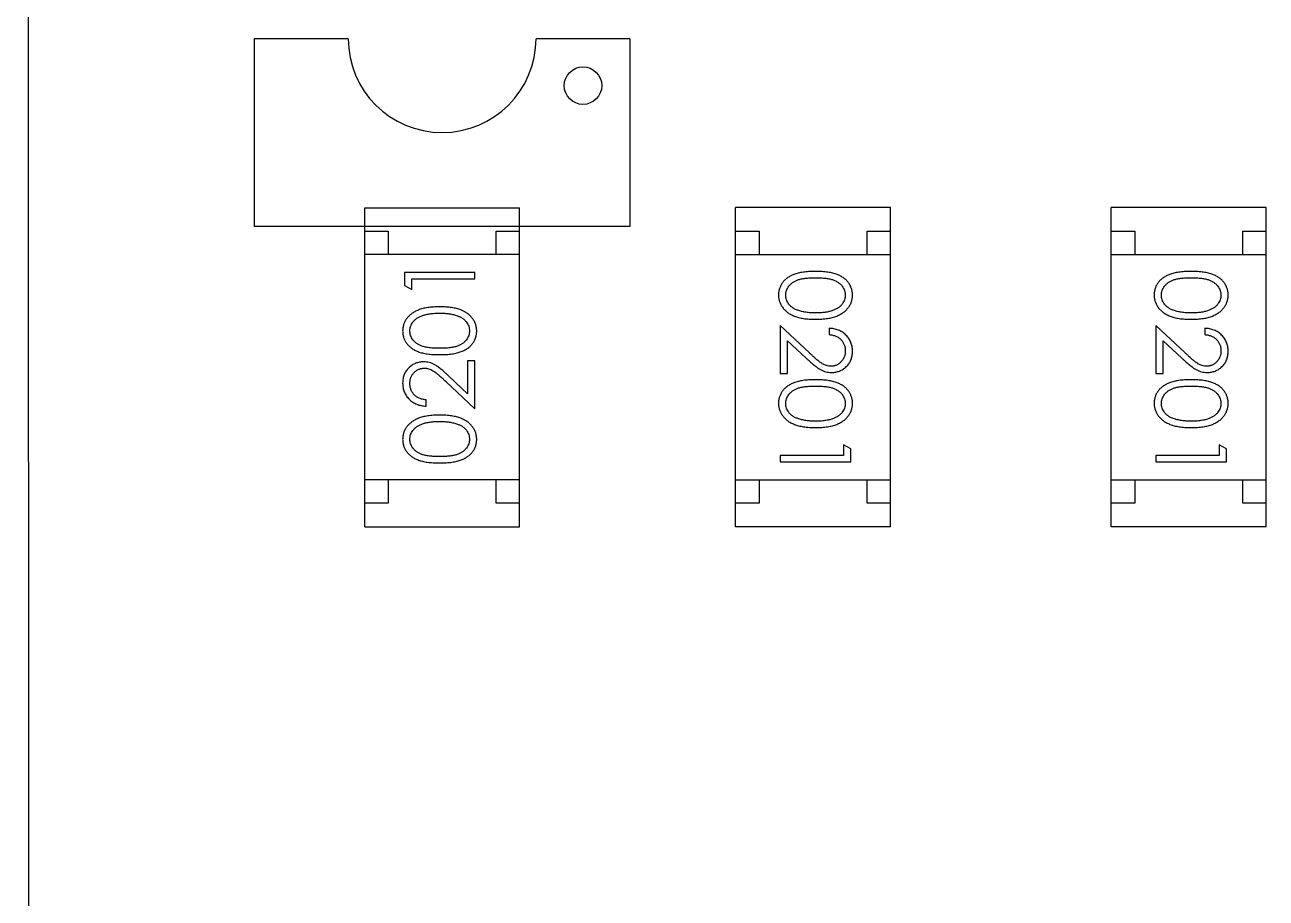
# Model space of a CAD drawing. Header units: millimetres. Extents: x 563 to 681, y 173 to 284.
# Drawn here: x 610.397 to 613.04, y 176.349 to 178.21 of the extents above; entities that cross this region are included whole.
import ezdxf

# ---------------------------------------------------------------- set-up
doc = ezdxf.new("R2010")
doc.units = ezdxf.units.MM
doc.header["$LTSCALE"] = 30.734
doc.layers.get('0').update_dxf_attribs({"linetype": 'CONTINUOUS'})

msp = doc.modelspace()

# ---------------------------------------------------------------- linework, layer by layer
at = {"linetype": 'Continuous'}
for p, q in [((610.3968, 193.4054), (610.4055, 174.4054)), ((610.8855, 178.1804), (610.8855, 177.7804)), ((611.0855, 178.1804), (610.8855, 178.1804)), ((611.6855, 178.1804), (611.4855, 178.1804)), ((611.6855, 178.1804), (611.6855, 177.7804)), ((611.1206, 177.1403), (611.1206, 177.8203)), ((611.1206, 177.8203), (611.4506, 177.8203)), ((611.4506, 177.1403), (611.4506, 177.8203)), ((611.9104, 177.1405), (611.9104, 177.8205)), ((612.2404, 177.8205), (611.9104, 177.8205)), ((612.2404, 177.1405), (612.2404, 177.8205)), ((612.7104, 177.1405), (612.7104, 177.8205)), ((613.0404, 177.8205), (612.7104, 177.8205)), ((613.0404, 177.1405), (613.0404, 177.8205)), ((611.6855, 177.7804), (610.8855, 177.7804)), ((611.1206, 177.7703), (611.1706, 177.7703)), ((611.1706, 177.7703), (611.1706, 177.7203)), ((611.4006, 177.7203), (611.4006, 177.7703)), ((611.4006, 177.7703), (611.4506, 177.7703)), ((611.9104, 177.7705), (611.9604, 177.7705)), ((611.9604, 177.7705), (611.9604, 177.7205)), ((612.1904, 177.7205), (612.1904, 177.7705)), ((612.1904, 177.7705), (612.2404, 177.7705)), ((612.7104, 177.7705), (612.7604, 177.7705)), ((612.7604, 177.7705), (612.7604, 177.7205)), ((612.9904, 177.7205), (612.9904, 177.7705)), ((612.9904, 177.7705), (613.0404, 177.7705)), ((611.4506, 177.7203), (611.1206, 177.7203)), ((611.9104, 177.7205), (612.2404, 177.7205)), ((612.7104, 177.7205), (613.0404, 177.7205)), ((611.2053, 177.6821), (611.2053, 177.6544)), ((611.3553, 177.6821), (611.2053, 177.6821)), ((611.3553, 177.6687), (611.3553, 177.6821)), ((611.2053, 177.6544), (611.2207, 177.6456)), ((611.2207, 177.6456), (611.2207, 177.6687)), ((611.2207, 177.6687), (611.3553, 177.6687)), ((612.0057, 177.569), (612.0057, 177.4671)), ((612.0678, 177.5109), (612.0057, 177.569)), ((612.8057, 177.569), (612.8057, 177.4671)), ((612.8677, 177.5109), (612.8057, 177.569)), ((612.1095, 177.5633), (612.1095, 177.5498)), ((612.9095, 177.5633), (612.9095, 177.5498)), ((612.0211, 177.4671), (612.0211, 177.5369)), ((612.0211, 177.5369), (612.0611, 177.4994)), ((612.821, 177.4671), (612.821, 177.5369)), ((612.821, 177.5369), (612.8611, 177.4994)), ((611.3399, 177.4937), (611.3399, 177.4239)), ((611.3553, 177.4937), (611.3399, 177.4937)), ((611.3553, 177.3917), (611.3553, 177.4937)), ((611.3399, 177.4239), (611.2998, 177.4614)), ((612.0057, 177.4671), (612.0211, 177.4671)), ((612.8057, 177.4671), (612.821, 177.4671)), ((611.2932, 177.4499), (611.3553, 177.3917)), ((611.2514, 177.3975), (611.2514, 177.411)), ((612.1403, 177.3152), (612.1403, 177.2921)), ((612.1557, 177.3064), (612.1403, 177.3152)), ((612.1557, 177.2787), (612.1557, 177.3064)), ((612.9403, 177.3152), (612.9403, 177.2921)), ((612.9557, 177.3064), (612.9403, 177.3152)), ((612.9557, 177.2787), (612.9557, 177.3064)), ((612.0057, 177.2921), (612.0057, 177.2787)), ((612.1403, 177.2921), (612.0057, 177.2921)), ((612.0057, 177.2787), (612.1557, 177.2787)), ((612.8057, 177.2921), (612.8057, 177.2787)), ((612.9403, 177.2921), (612.8057, 177.2921)), ((612.8057, 177.2787), (612.9557, 177.2787)), ((611.4506, 177.2403), (611.1206, 177.2403)), ((611.1706, 177.2403), (611.1706, 177.1903)), ((611.4006, 177.1903), (611.4006, 177.2403)), ((611.9104, 177.2405), (612.2404, 177.2405)), ((611.9604, 177.2405), (611.9604, 177.1905)), ((612.1904, 177.1905), (612.1904, 177.2405)), ((612.7104, 177.2405), (613.0404, 177.2405)), ((612.7604, 177.2405), (612.7604, 177.1905)), ((612.9904, 177.1905), (612.9904, 177.2405)), ((611.1706, 177.1903), (611.1206, 177.1903)), ((611.4506, 177.1903), (611.4006, 177.1903)), ((611.9604, 177.1905), (611.9104, 177.1905)), ((612.2404, 177.1905), (612.1904, 177.1905)), ((612.7604, 177.1905), (612.7104, 177.1905)), ((613.0404, 177.1905), (612.9904, 177.1905)), ((611.1206, 177.1403), (611.4506, 177.1403)), ((612.2404, 177.1405), (611.9104, 177.1405)), ((613.0404, 177.1405), (612.7104, 177.1405))]:
    msp.add_line(p, q, dxfattribs=at)
msp.add_circle((611.5855, 178.0804), 0.04, dxfattribs=at)
msp.add_arc((611.2855, 178.1804), 0.2, 180, 360, dxfattribs=at)
for points, knots in [([(612.0806, 177.6844), (612.0782, 177.6844), (612.0736, 177.6844), (612.0668, 177.6841), (612.0605, 177.6836), (612.0545, 177.6829), (612.049, 177.682), (612.0438, 177.6809), (612.0391, 177.6796), (612.0348, 177.6781), (612.0308, 177.6764), (612.0271, 177.6745), (612.0236, 177.6725), (612.0204, 177.6703), (612.0174, 177.668), (612.0147, 177.6656), (612.0123, 177.6629), (612.0101, 177.6601), (612.0081, 177.6572), (612.0065, 177.6542), (612.005, 177.6511), (612.0039, 177.6479), (612.0029, 177.6446), (612.0023, 177.6413), (612.0019, 177.6378), (612.0018, 177.6355), (612.0018, 177.6343)], [0, 0, 0, 0, 0.068113, 0.132564, 0.193427, 0.250218, 0.303569, 0.353576, 0.400235, 0.443586, 0.484619, 0.524292, 0.56238, 0.599049, 0.63494, 0.669782, 0.704009, 0.737842, 0.771098, 0.803896, 0.836415, 0.868639, 0.900715, 0.933378, 0.966213, 1, 1, 1, 1]), ([(612.1595, 177.6343), (612.1595, 177.6355), (612.1595, 177.6378), (612.1591, 177.6413), (612.1584, 177.6446), (612.1574, 177.6479), (612.1563, 177.6511), (612.1548, 177.6542), (612.1531, 177.6573), (612.1512, 177.6602), (612.1489, 177.663), (612.1465, 177.6657), (612.1438, 177.6682), (612.1408, 177.6705), (612.1376, 177.6726), (612.1342, 177.6747), (612.1305, 177.6765), (612.1265, 177.6782), (612.1222, 177.6796), (612.1175, 177.6809), (612.1124, 177.682), (612.1068, 177.6829), (612.1009, 177.6836), (612.0945, 177.6841), (612.0877, 177.6844), (612.083, 177.6844), (612.0806, 177.6844)], [0, 0, 0, 0, 0.033742, 0.066533, 0.099153, 0.13154, 0.164087, 0.196563, 0.229707, 0.263315, 0.297504, 0.331686, 0.366482, 0.4021, 0.438958, 0.476748, 0.515985, 0.556589, 0.599519, 0.645765, 0.695487, 0.748721, 0.805687, 0.866754, 0.931405, 1, 1, 1, 1]), ([(612.8806, 177.6844), (612.8782, 177.6844), (612.8736, 177.6844), (612.8668, 177.6841), (612.8605, 177.6836), (612.8545, 177.6829), (612.849, 177.682), (612.8438, 177.6809), (612.8391, 177.6796), (612.8348, 177.6781), (612.8308, 177.6764), (612.8271, 177.6745), (612.8236, 177.6725), (612.8204, 177.6703), (612.8174, 177.668), (612.8147, 177.6656), (612.8122, 177.6629), (612.81, 177.6601), (612.8081, 177.6572), (612.8064, 177.6542), (612.805, 177.6511), (612.8039, 177.6479), (612.8029, 177.6446), (612.8023, 177.6413), (612.8019, 177.6378), (612.8018, 177.6355), (612.8018, 177.6343)], [0, 0, 0, 0, 0.068113, 0.132564, 0.193427, 0.250218, 0.303569, 0.353576, 0.400235, 0.443586, 0.484619, 0.524292, 0.56238, 0.599049, 0.63494, 0.669782, 0.704009, 0.737842, 0.771098, 0.803896, 0.836415, 0.868639, 0.900715, 0.933378, 0.966213, 1, 1, 1, 1]), ([(612.9595, 177.6343), (612.9595, 177.6355), (612.9594, 177.6378), (612.959, 177.6413), (612.9584, 177.6446), (612.9574, 177.6479), (612.9563, 177.6511), (612.9548, 177.6542), (612.9531, 177.6573), (612.9512, 177.6602), (612.9489, 177.663), (612.9465, 177.6657), (612.9438, 177.6682), (612.9408, 177.6705), (612.9376, 177.6726), (612.9342, 177.6747), (612.9305, 177.6765), (612.9265, 177.6782), (612.9222, 177.6796), (612.9175, 177.6809), (612.9124, 177.682), (612.9068, 177.6829), (612.9009, 177.6836), (612.8945, 177.6841), (612.8877, 177.6844), (612.883, 177.6844), (612.8806, 177.6844)], [0, 0, 0, 0, 0.033742, 0.066533, 0.099153, 0.13154, 0.164087, 0.196563, 0.229707, 0.263315, 0.297504, 0.331686, 0.366482, 0.4021, 0.438958, 0.476748, 0.515985, 0.556589, 0.599519, 0.645765, 0.695487, 0.748721, 0.805687, 0.866754, 0.931405, 1, 1, 1, 1]), ([(612.0172, 177.6338), (612.0173, 177.6355), (612.0175, 177.6388), (612.0188, 177.6437), (612.0208, 177.6484), (612.0232, 177.6522), (612.0255, 177.655), (612.0274, 177.6571), (612.0296, 177.659), (612.0319, 177.6607), (612.0344, 177.6624), (612.0371, 177.6638), (612.04, 177.6652), (612.0431, 177.6664), (612.0465, 177.6675), (612.0503, 177.6684), (612.0545, 177.6692), (612.059, 177.6699), (612.0639, 177.6703), (612.0691, 177.6707), (612.0748, 177.671), (612.0787, 177.671), (612.0807, 177.671)], [0, 0, 0, 0, 0.060034, 0.120278, 0.182348, 0.247919, 0.281641, 0.315701, 0.350322, 0.385703, 0.421819, 0.459196, 0.497866, 0.538301, 0.58121, 0.628183, 0.679403, 0.734699, 0.794074, 0.858416, 0.927049, 1, 1, 1, 1]), ([(612.0807, 177.671), (612.0827, 177.671), (612.0866, 177.671), (612.0923, 177.6707), (612.0975, 177.6704), (612.1024, 177.6698), (612.107, 177.6692), (612.1111, 177.6684), (612.1149, 177.6675), (612.1183, 177.6664), (612.1214, 177.6652), (612.1243, 177.6638), (612.127, 177.6623), (612.1295, 177.6607), (612.1318, 177.6589), (612.134, 177.657), (612.1359, 177.655), (612.1381, 177.6522), (612.1405, 177.6484), (612.1426, 177.6437), (612.1439, 177.6388), (612.144, 177.6355), (612.1441, 177.6338)], [0, 0, 0, 0, 0.073302, 0.142286, 0.206253, 0.266017, 0.321612, 0.372532, 0.419497, 0.462398, 0.502825, 0.541489, 0.579034, 0.615143, 0.650298, 0.684912, 0.718701, 0.752189, 0.817245, 0.879117, 0.939613, 1, 1, 1, 1]), ([(612.8172, 177.6338), (612.8173, 177.6355), (612.8174, 177.6388), (612.8187, 177.6437), (612.8208, 177.6484), (612.8232, 177.6522), (612.8255, 177.655), (612.8274, 177.6571), (612.8296, 177.659), (612.8319, 177.6607), (612.8344, 177.6624), (612.8371, 177.6638), (612.84, 177.6652), (612.8431, 177.6664), (612.8465, 177.6675), (612.8503, 177.6684), (612.8544, 177.6692), (612.859, 177.6699), (612.8638, 177.6703), (612.8691, 177.6707), (612.8748, 177.671), (612.8787, 177.671), (612.8807, 177.671)], [0, 0, 0, 0, 0.060034, 0.120278, 0.182348, 0.247919, 0.281641, 0.315701, 0.350322, 0.385703, 0.421819, 0.459196, 0.497866, 0.538301, 0.58121, 0.628183, 0.679403, 0.734699, 0.794074, 0.858416, 0.927049, 1, 1, 1, 1]), ([(612.8807, 177.671), (612.8827, 177.671), (612.8866, 177.671), (612.8922, 177.6707), (612.8975, 177.6704), (612.9024, 177.6698), (612.907, 177.6692), (612.9111, 177.6684), (612.9148, 177.6675), (612.9183, 177.6664), (612.9214, 177.6652), (612.9243, 177.6638), (612.927, 177.6623), (612.9295, 177.6607), (612.9318, 177.6589), (612.9339, 177.657), (612.9359, 177.655), (612.9381, 177.6522), (612.9405, 177.6484), (612.9426, 177.6437), (612.9439, 177.6388), (612.944, 177.6355), (612.9441, 177.6338)], [0, 0, 0, 0, 0.073302, 0.142286, 0.206253, 0.266017, 0.321612, 0.372532, 0.419497, 0.462398, 0.502825, 0.541489, 0.579034, 0.615143, 0.650298, 0.684912, 0.718701, 0.752189, 0.817245, 0.879117, 0.939613, 1, 1, 1, 1]), ([(612.0018, 177.6343), (612.0018, 177.6331), (612.0019, 177.6307), (612.0023, 177.6272), (612.003, 177.6238), (612.0039, 177.6204), (612.0051, 177.6172), (612.0066, 177.614), (612.0083, 177.6109), (612.0103, 177.6079), (612.0126, 177.605), (612.0151, 177.6022), (612.0179, 177.5996), (612.0209, 177.5972), (612.0242, 177.595), (612.0278, 177.5929), (612.0316, 177.591), (612.0356, 177.5892), (612.04, 177.5876), (612.0448, 177.5863), (612.0499, 177.5851), (612.0553, 177.5841), (612.0611, 177.5834), (612.0673, 177.5829), (612.0738, 177.5826), (612.0783, 177.5825), (612.0806, 177.5825)], [0, 0, 0, 0, 0.033824, 0.067298, 0.10028, 0.133019, 0.165736, 0.198792, 0.232372, 0.266409, 0.301016, 0.336196, 0.371972, 0.408574, 0.446394, 0.485225, 0.525372, 0.567224, 0.611081, 0.65775, 0.70702, 0.759235, 0.814484, 0.873227, 0.934937, 1, 1, 1, 1]), ([(612.043, 177.6016), (612.0419, 177.602), (612.0399, 177.6028), (612.0369, 177.6041), (612.0342, 177.6056), (612.0317, 177.6072), (612.0294, 177.6089), (612.0272, 177.6108), (612.0253, 177.6128), (612.0231, 177.6156), (612.0207, 177.6193), (612.0187, 177.624), (612.0174, 177.6289), (612.0173, 177.6322), (612.0172, 177.6338)], [0, 0, 0, 0, 0.075949, 0.148549, 0.218996, 0.286119, 0.351826, 0.416074, 0.478265, 0.540325, 0.660405, 0.774606, 0.887187, 1, 1, 1, 1]), ([(612.0806, 177.5825), (612.0829, 177.5825), (612.0874, 177.5826), (612.094, 177.5829), (612.1002, 177.5834), (612.106, 177.5842), (612.1115, 177.5851), (612.1166, 177.5863), (612.1214, 177.5877), (612.1258, 177.5893), (612.1299, 177.5911), (612.1337, 177.593), (612.1373, 177.5951), (612.1406, 177.5974), (612.1436, 177.5998), (612.1464, 177.6024), (612.1489, 177.6051), (612.1511, 177.608), (612.1531, 177.6109), (612.1548, 177.614), (612.1563, 177.6172), (612.1575, 177.6205), (612.1584, 177.6238), (612.1591, 177.6272), (612.1595, 177.6307), (612.1595, 177.6331), (612.1595, 177.6343)], [0, 0, 0, 0, 0.065278, 0.127205, 0.186168, 0.241675, 0.294115, 0.343609, 0.390387, 0.434463, 0.476646, 0.517002, 0.555936, 0.593716, 0.630057, 0.665601, 0.700745, 0.734917, 0.768681, 0.802087, 0.834849, 0.867433, 0.900138, 0.932806, 0.966212, 1, 1, 1, 1]), ([(612.1441, 177.6338), (612.144, 177.6322), (612.1439, 177.6289), (612.1426, 177.6241), (612.1405, 177.6194), (612.1382, 177.6156), (612.1359, 177.6128), (612.1339, 177.6107), (612.1316, 177.6088), (612.1292, 177.607), (612.1264, 177.6053), (612.1235, 177.6037), (612.1203, 177.6023), (612.1169, 177.601), (612.1132, 177.5998), (612.1093, 177.5987), (612.1051, 177.5979), (612.1007, 177.5972), (612.0961, 177.5967), (612.0912, 177.5962), (612.086, 177.596), (612.0825, 177.596), (612.0807, 177.596)], [0, 0, 0, 0, 0.059689, 0.119507, 0.181075, 0.246162, 0.279894, 0.314468, 0.350403, 0.387474, 0.426147, 0.466624, 0.508745, 0.553328, 0.600058, 0.649177, 0.700552, 0.754894, 0.811825, 0.871514, 0.934319, 1, 1, 1, 1]), ([(612.8018, 177.6343), (612.8018, 177.6331), (612.8019, 177.6307), (612.8023, 177.6272), (612.803, 177.6238), (612.8039, 177.6204), (612.8051, 177.6172), (612.8065, 177.614), (612.8083, 177.6109), (612.8103, 177.6079), (612.8125, 177.605), (612.8151, 177.6022), (612.8178, 177.5996), (612.8209, 177.5972), (612.8242, 177.595), (612.8278, 177.5929), (612.8316, 177.591), (612.8356, 177.5892), (612.84, 177.5876), (612.8448, 177.5863), (612.8499, 177.5851), (612.8553, 177.5841), (612.8611, 177.5834), (612.8673, 177.5829), (612.8738, 177.5826), (612.8783, 177.5825), (612.8806, 177.5825)], [0, 0, 0, 0, 0.033824, 0.067298, 0.10028, 0.133019, 0.165736, 0.198792, 0.232372, 0.266409, 0.301016, 0.336196, 0.371972, 0.408574, 0.446394, 0.485225, 0.525372, 0.567224, 0.611081, 0.65775, 0.70702, 0.759235, 0.814484, 0.873227, 0.934937, 1, 1, 1, 1]), ([(612.843, 177.6016), (612.8419, 177.602), (612.8399, 177.6028), (612.8369, 177.6041), (612.8342, 177.6056), (612.8317, 177.6072), (612.8294, 177.6089), (612.8272, 177.6108), (612.8253, 177.6128), (612.8231, 177.6156), (612.8207, 177.6193), (612.8187, 177.624), (612.8174, 177.6289), (612.8173, 177.6322), (612.8172, 177.6338)], [0, 0, 0, 0, 0.075949, 0.148549, 0.218996, 0.286119, 0.351826, 0.416074, 0.478265, 0.540325, 0.660405, 0.774606, 0.887187, 1, 1, 1, 1]), ([(612.8806, 177.5825), (612.8829, 177.5825), (612.8874, 177.5826), (612.894, 177.5829), (612.9002, 177.5834), (612.906, 177.5842), (612.9115, 177.5851), (612.9166, 177.5863), (612.9214, 177.5877), (612.9258, 177.5893), (612.9299, 177.5911), (612.9337, 177.593), (612.9373, 177.5951), (612.9406, 177.5974), (612.9436, 177.5998), (612.9464, 177.6024), (612.9489, 177.6051), (612.9511, 177.608), (612.9531, 177.6109), (612.9548, 177.614), (612.9563, 177.6172), (612.9574, 177.6205), (612.9584, 177.6238), (612.959, 177.6272), (612.9594, 177.6307), (612.9595, 177.6331), (612.9595, 177.6343)], [0, 0, 0, 0, 0.065278, 0.127205, 0.186168, 0.241675, 0.294115, 0.343609, 0.390387, 0.434463, 0.476646, 0.517002, 0.555936, 0.593716, 0.630057, 0.665601, 0.700745, 0.734917, 0.768681, 0.802087, 0.834849, 0.867433, 0.900138, 0.932806, 0.966212, 1, 1, 1, 1]), ([(612.9441, 177.6338), (612.944, 177.6322), (612.9439, 177.6289), (612.9426, 177.6241), (612.9405, 177.6194), (612.9381, 177.6156), (612.9358, 177.6128), (612.9338, 177.6107), (612.9316, 177.6088), (612.9291, 177.607), (612.9264, 177.6053), (612.9235, 177.6037), (612.9203, 177.6023), (612.9169, 177.601), (612.9132, 177.5998), (612.9093, 177.5987), (612.9051, 177.5979), (612.9007, 177.5972), (612.8961, 177.5967), (612.8912, 177.5962), (612.886, 177.596), (612.8825, 177.596), (612.8807, 177.596)], [0, 0, 0, 0, 0.059689, 0.119507, 0.181075, 0.246162, 0.279894, 0.314468, 0.350403, 0.387474, 0.426147, 0.466624, 0.508745, 0.553328, 0.600058, 0.649177, 0.700552, 0.754894, 0.811825, 0.871514, 0.934319, 1, 1, 1, 1]), ([(611.2803, 177.609), (611.278, 177.609), (611.2735, 177.609), (611.267, 177.6087), (611.2608, 177.6081), (611.2549, 177.6074), (611.2495, 177.6064), (611.2443, 177.6053), (611.2396, 177.6039), (611.2352, 177.6023), (611.2311, 177.6004), (611.2272, 177.5985), (611.2237, 177.5964), (611.2204, 177.5942), (611.2174, 177.5918), (611.2146, 177.5892), (611.2121, 177.5865), (611.2098, 177.5836), (611.2078, 177.5806), (611.2061, 177.5775), (611.2047, 177.5744), (611.2035, 177.5711), (611.2026, 177.5678), (611.2019, 177.5643), (611.2015, 177.5608), (611.2015, 177.5585), (611.2014, 177.5573)], [0, 0, 0, 0, 0.065278, 0.127205, 0.186168, 0.241675, 0.294115, 0.343609, 0.390387, 0.434463, 0.476646, 0.517002, 0.555936, 0.593716, 0.630057, 0.665601, 0.700745, 0.734917, 0.768681, 0.802087, 0.834849, 0.867433, 0.900138, 0.932806, 0.966212, 1, 1, 1, 1]), ([(611.2168, 177.5577), (611.2169, 177.5594), (611.2171, 177.5626), (611.2183, 177.5675), (611.2205, 177.5722), (611.2228, 177.5759), (611.2251, 177.5788), (611.2271, 177.5808), (611.2293, 177.5828), (611.2318, 177.5846), (611.2345, 177.5863), (611.2375, 177.5878), (611.2406, 177.5893), (611.2441, 177.5906), (611.2477, 177.5917), (611.2516, 177.5928), (611.2558, 177.5936), (611.2602, 177.5944), (611.2649, 177.5949), (611.2698, 177.5953), (611.275, 177.5955), (611.2785, 177.5956), (611.2803, 177.5956)], [0, 0, 0, 0, 0.059689, 0.119507, 0.181075, 0.246162, 0.279894, 0.314468, 0.350403, 0.387474, 0.426147, 0.466624, 0.508745, 0.553328, 0.600058, 0.649177, 0.700552, 0.754894, 0.811825, 0.871514, 0.934319, 1, 1, 1, 1]), ([(611.3591, 177.5573), (611.3591, 177.5585), (611.3591, 177.5608), (611.3586, 177.5644), (611.358, 177.5678), (611.357, 177.5711), (611.3558, 177.5744), (611.3544, 177.5776), (611.3526, 177.5807), (611.3507, 177.5837), (611.3484, 177.5866), (611.3459, 177.5893), (611.3431, 177.5919), (611.34, 177.5943), (611.3367, 177.5966), (611.3332, 177.5986), (611.3294, 177.6006), (611.3253, 177.6024), (611.3209, 177.604), (611.3162, 177.6053), (611.3111, 177.6065), (611.3056, 177.6074), (611.2998, 177.6081), (611.2936, 177.6087), (611.2871, 177.609), (611.2826, 177.609), (611.2803, 177.609)], [0, 0, 0, 0, 0.033824, 0.067298, 0.10028, 0.133019, 0.165736, 0.198792, 0.232372, 0.266409, 0.301016, 0.336196, 0.371972, 0.408574, 0.446394, 0.485225, 0.525372, 0.567224, 0.611081, 0.65775, 0.70702, 0.759235, 0.814484, 0.873227, 0.934937, 1, 1, 1, 1]), ([(611.2803, 177.5956), (611.2821, 177.5956), (611.2856, 177.5955), (611.2909, 177.5953), (611.2959, 177.5948), (611.3007, 177.5942), (611.3053, 177.5934), (611.3097, 177.5925), (611.3139, 177.5913), (611.3167, 177.5904), (611.318, 177.5899)], [0, 0, 0, 0, 0.141157, 0.277773, 0.409244, 0.535676, 0.657497, 0.775458, 0.889412, 1, 1, 1, 1]), ([(612.0807, 177.596), (612.0789, 177.596), (612.0753, 177.596), (612.0701, 177.5963), (612.0651, 177.5968), (612.0603, 177.5973), (612.0557, 177.5982), (612.0512, 177.5991), (612.047, 177.6003), (612.0443, 177.6012), (612.043, 177.6016)], [0, 0, 0, 0, 0.141157, 0.277773, 0.409244, 0.535676, 0.657497, 0.775458, 0.889412, 1, 1, 1, 1]), ([(612.8807, 177.596), (612.8789, 177.596), (612.8753, 177.596), (612.8701, 177.5963), (612.8651, 177.5968), (612.8602, 177.5973), (612.8556, 177.5982), (612.8512, 177.5991), (612.847, 177.6003), (612.8443, 177.6012), (612.843, 177.6016)], [0, 0, 0, 0, 0.141157, 0.277773, 0.409244, 0.535676, 0.657497, 0.775458, 0.889412, 1, 1, 1, 1]), ([(611.318, 177.5899), (611.319, 177.5895), (611.3211, 177.5888), (611.324, 177.5874), (611.3267, 177.586), (611.3293, 177.5844), (611.3316, 177.5826), (611.3337, 177.5808), (611.3356, 177.5788), (611.3379, 177.5759), (611.3402, 177.5723), (611.3422, 177.5676), (611.3435, 177.5627), (611.3437, 177.5594), (611.3437, 177.5577)], [0, 0, 0, 0, 0.075949, 0.148549, 0.218996, 0.286119, 0.351826, 0.416074, 0.478265, 0.540325, 0.660405, 0.774606, 0.887187, 1, 1, 1, 1]), ([(611.2014, 177.5573), (611.2015, 177.5561), (611.2015, 177.5538), (611.2019, 177.5503), (611.2026, 177.5469), (611.2035, 177.5436), (611.2047, 177.5404), (611.2061, 177.5373), (611.2078, 177.5343), (611.2098, 177.5313), (611.212, 177.5285), (611.2145, 177.5258), (611.2172, 177.5234), (611.2201, 177.5211), (611.2234, 177.5189), (611.2268, 177.5169), (611.2305, 177.5151), (611.2345, 177.5134), (611.2388, 177.5119), (611.2435, 177.5106), (611.2486, 177.5095), (611.2541, 177.5087), (611.2601, 177.508), (611.2665, 177.5075), (611.2733, 177.5072), (611.2779, 177.5071), (611.2803, 177.5071)], [0, 0, 0, 0, 0.033742, 0.066533, 0.099153, 0.13154, 0.164087, 0.196563, 0.229707, 0.263315, 0.297504, 0.331686, 0.366482, 0.4021, 0.438958, 0.476748, 0.515985, 0.556589, 0.599519, 0.645765, 0.695487, 0.748721, 0.805687, 0.866754, 0.931405, 1, 1, 1, 1]), ([(611.2803, 177.5206), (611.2783, 177.5206), (611.2744, 177.5206), (611.2687, 177.5209), (611.2634, 177.5212), (611.2585, 177.5217), (611.254, 177.5223), (611.2499, 177.5232), (611.2461, 177.5241), (611.2427, 177.5252), (611.2396, 177.5264), (611.2367, 177.5277), (611.234, 177.5292), (611.2315, 177.5309), (611.2291, 177.5326), (611.227, 177.5345), (611.2251, 177.5365), (611.2228, 177.5394), (611.2205, 177.5431), (611.2183, 177.5478), (611.2171, 177.5527), (611.2169, 177.5561), (611.2168, 177.5577)], [0, 0, 0, 0, 0.073302, 0.142286, 0.206253, 0.266017, 0.321612, 0.372532, 0.419497, 0.462398, 0.502825, 0.541489, 0.579034, 0.615143, 0.650298, 0.684912, 0.718701, 0.752189, 0.817245, 0.879117, 0.939613, 1, 1, 1, 1]), ([(611.3437, 177.5577), (611.3437, 177.5561), (611.3435, 177.5528), (611.3422, 177.5479), (611.3401, 177.5432), (611.3377, 177.5394), (611.3354, 177.5365), (611.3335, 177.5345), (611.3314, 177.5326), (611.3291, 177.5308), (611.3265, 177.5292), (611.3238, 177.5277), (611.3209, 177.5264), (611.3178, 177.5251), (611.3144, 177.524), (611.3106, 177.5231), (611.3065, 177.5223), (611.302, 177.5217), (611.2971, 177.5212), (611.2918, 177.5209), (611.2862, 177.5206), (611.2823, 177.5206), (611.2803, 177.5206)], [0, 0, 0, 0, 0.060034, 0.120278, 0.182348, 0.247919, 0.281641, 0.315701, 0.350322, 0.385703, 0.421819, 0.459196, 0.497866, 0.538301, 0.58121, 0.628183, 0.679403, 0.734699, 0.794074, 0.858416, 0.927049, 1, 1, 1, 1]), ([(611.2803, 177.5071), (611.2827, 177.5071), (611.2874, 177.5072), (611.2941, 177.5075), (611.3005, 177.508), (611.3064, 177.5087), (611.312, 177.5096), (611.3171, 177.5106), (611.3218, 177.512), (611.3262, 177.5135), (611.3302, 177.5152), (611.3339, 177.517), (611.3374, 177.519), (611.3406, 177.5212), (611.3435, 177.5235), (611.3463, 177.526), (611.3487, 177.5287), (611.3509, 177.5314), (611.3528, 177.5344), (611.3545, 177.5374), (611.356, 177.5405), (611.3571, 177.5437), (611.358, 177.5469), (611.3587, 177.5503), (611.3591, 177.5538), (611.3591, 177.5561), (611.3591, 177.5573)], [0, 0, 0, 0, 0.068113, 0.132564, 0.193427, 0.250218, 0.303569, 0.353576, 0.400235, 0.443586, 0.484619, 0.524292, 0.56238, 0.599049, 0.63494, 0.669782, 0.704009, 0.737842, 0.771098, 0.803896, 0.836415, 0.868639, 0.900715, 0.933378, 0.966213, 1, 1, 1, 1]), ([(612.1595, 177.5144), (612.1595, 177.516), (612.1594, 177.5193), (612.1587, 177.5242), (612.1576, 177.5288), (612.1561, 177.5332), (612.1541, 177.5374), (612.1517, 177.5414), (612.1488, 177.5453), (612.1455, 177.5488), (612.1419, 177.5521), (612.138, 177.555), (612.1338, 177.5574), (612.1294, 177.5594), (612.1248, 177.5611), (612.1199, 177.5622), (612.1148, 177.563), (612.1113, 177.5632), (612.1095, 177.5633)], [0, 0, 0, 0, 0.06445, 0.126725, 0.187421, 0.247417, 0.306749, 0.366595, 0.427749, 0.490235, 0.553031, 0.614805, 0.676505, 0.738096, 0.801021, 0.864897, 0.931209, 1, 1, 1, 1]), ([(612.1095, 177.5498), (612.1109, 177.5497), (612.1135, 177.5494), (612.1172, 177.5487), (612.1208, 177.5478), (612.1241, 177.5465), (612.1272, 177.545), (612.1301, 177.5433), (612.1327, 177.5413), (612.1351, 177.539), (612.1372, 177.5365), (612.1391, 177.5339), (612.1406, 177.5312), (612.1419, 177.5282), (612.1429, 177.5251), (612.1436, 177.5219), (612.144, 177.5185), (612.1441, 177.5162), (612.1441, 177.5151)], [0, 0, 0, 0, 0.073648, 0.143686, 0.210962, 0.275557, 0.338064, 0.399311, 0.4594, 0.51934, 0.579024, 0.637809, 0.695959, 0.754122, 0.813113, 0.873453, 0.935561, 1, 1, 1, 1]), ([(612.9595, 177.5144), (612.9595, 177.516), (612.9594, 177.5193), (612.9587, 177.5242), (612.9576, 177.5288), (612.9561, 177.5332), (612.9541, 177.5374), (612.9517, 177.5414), (612.9488, 177.5453), (612.9455, 177.5488), (612.9419, 177.5521), (612.938, 177.555), (612.9338, 177.5574), (612.9294, 177.5594), (612.9248, 177.5611), (612.9199, 177.5622), (612.9148, 177.563), (612.9113, 177.5632), (612.9095, 177.5633)], [0, 0, 0, 0, 0.06445, 0.126725, 0.187421, 0.247417, 0.306749, 0.366595, 0.427749, 0.490235, 0.553031, 0.614805, 0.676505, 0.738096, 0.801021, 0.864897, 0.931209, 1, 1, 1, 1]), ([(612.9095, 177.5498), (612.9108, 177.5497), (612.9134, 177.5494), (612.9172, 177.5487), (612.9208, 177.5478), (612.9241, 177.5465), (612.9272, 177.545), (612.93, 177.5433), (612.9327, 177.5413), (612.9351, 177.539), (612.9372, 177.5365), (612.9391, 177.5339), (612.9406, 177.5312), (612.9419, 177.5282), (612.9429, 177.5251), (612.9436, 177.5219), (612.944, 177.5185), (612.9441, 177.5162), (612.9441, 177.5151)], [0, 0, 0, 0, 0.073648, 0.143686, 0.210962, 0.275557, 0.338064, 0.399311, 0.4594, 0.51934, 0.579024, 0.637809, 0.695959, 0.754122, 0.813113, 0.873453, 0.935561, 1, 1, 1, 1]), ([(612.1441, 177.5151), (612.1441, 177.5139), (612.144, 177.5117), (612.1436, 177.5085), (612.1429, 177.5054), (612.1419, 177.5024), (612.1407, 177.4996), (612.1391, 177.4969), (612.1373, 177.4943), (612.1352, 177.4919), (612.1329, 177.4897), (612.1305, 177.4878), (612.128, 177.4862), (612.1253, 177.4848), (612.1226, 177.4838), (612.1197, 177.4831), (612.1168, 177.4826), (612.1147, 177.4825), (612.1137, 177.4825)], [0, 0, 0, 0, 0.068027, 0.133505, 0.19695, 0.26027, 0.322741, 0.384982, 0.448465, 0.513424, 0.578224, 0.640011, 0.700094, 0.760067, 0.819012, 0.877878, 0.938035, 1, 1, 1, 1]), ([(612.1149, 177.469), (612.1164, 177.4691), (612.1193, 177.4692), (612.1236, 177.4698), (612.1278, 177.4708), (612.1318, 177.4721), (612.1357, 177.4739), (612.1393, 177.4761), (612.1429, 177.4786), (612.1463, 177.4815), (612.1494, 177.4847), (612.1521, 177.4883), (612.1544, 177.492), (612.1563, 177.496), (612.1577, 177.5003), (612.1588, 177.5048), (612.1594, 177.5095), (612.1595, 177.5127), (612.1595, 177.5144)], [0, 0, 0, 0, 0.06271, 0.123347, 0.183401, 0.242828, 0.302097, 0.36242, 0.423725, 0.487032, 0.550491, 0.612709, 0.674265, 0.73617, 0.799211, 0.863483, 0.930525, 1, 1, 1, 1]), ([(612.9441, 177.5151), (612.9441, 177.5139), (612.944, 177.5117), (612.9436, 177.5085), (612.9429, 177.5054), (612.9419, 177.5024), (612.9407, 177.4996), (612.9391, 177.4969), (612.9373, 177.4943), (612.9352, 177.4919), (612.9329, 177.4897), (612.9305, 177.4878), (612.928, 177.4862), (612.9253, 177.4848), (612.9226, 177.4838), (612.9197, 177.4831), (612.9168, 177.4826), (612.9147, 177.4825), (612.9137, 177.4825)], [0, 0, 0, 0, 0.068027, 0.133505, 0.19695, 0.26027, 0.322741, 0.384982, 0.448465, 0.513424, 0.578224, 0.640011, 0.700094, 0.760067, 0.819012, 0.877878, 0.938035, 1, 1, 1, 1]), ([(612.9149, 177.469), (612.9164, 177.4691), (612.9193, 177.4692), (612.9236, 177.4698), (612.9278, 177.4708), (612.9318, 177.4721), (612.9356, 177.4739), (612.9393, 177.4761), (612.9429, 177.4786), (612.9463, 177.4815), (612.9494, 177.4847), (612.9521, 177.4883), (612.9544, 177.492), (612.9563, 177.496), (612.9577, 177.5003), (612.9587, 177.5048), (612.9594, 177.5095), (612.9595, 177.5127), (612.9595, 177.5144)], [0, 0, 0, 0, 0.06271, 0.123347, 0.183401, 0.242828, 0.302097, 0.36242, 0.423725, 0.487032, 0.550491, 0.612709, 0.674265, 0.73617, 0.799211, 0.863483, 0.930525, 1, 1, 1, 1]), ([(611.246, 177.4917), (611.2445, 177.4917), (611.2416, 177.4916), (611.2373, 177.491), (611.2332, 177.49), (611.2291, 177.4887), (611.2253, 177.4869), (611.2216, 177.4847), (611.218, 177.4822), (611.2147, 177.4792), (611.2115, 177.4761), (611.2089, 177.4725), (611.2066, 177.4688), (611.2046, 177.4648), (611.2032, 177.4605), (611.2022, 177.456), (611.2016, 177.4513), (611.2015, 177.4481), (611.2014, 177.4464)], [0, 0, 0, 0, 0.06271, 0.123347, 0.183401, 0.242828, 0.302097, 0.36242, 0.423725, 0.487032, 0.550491, 0.612709, 0.674265, 0.73617, 0.799211, 0.863483, 0.930525, 1, 1, 1, 1]), ([(611.2998, 177.4614), (611.2983, 177.4628), (611.2953, 177.4656), (611.291, 177.4695), (611.2869, 177.4731), (611.283, 177.4763), (611.2794, 177.4792), (611.276, 177.4816), (611.2728, 177.4837), (611.269, 177.4861), (611.2642, 177.4884), (611.2583, 177.4903), (611.2523, 177.4915), (611.2481, 177.4917), (611.246, 177.4917)], [0, 0, 0, 0, 0.09953, 0.192079, 0.277712, 0.357454, 0.429648, 0.495771, 0.555538, 0.608657, 0.707578, 0.804328, 0.901298, 1, 1, 1, 1]), ([(612.0611, 177.4994), (612.0627, 177.498), (612.0656, 177.4952), (612.07, 177.4912), (612.0741, 177.4877), (612.078, 177.4845), (612.0816, 177.4816), (612.085, 177.4792), (612.0881, 177.4771), (612.092, 177.4747), (612.0967, 177.4724), (612.1026, 177.4705), (612.1087, 177.4693), (612.1128, 177.4691), (612.1149, 177.469)], [0, 0, 0, 0, 0.09953, 0.192079, 0.277712, 0.357454, 0.429648, 0.495771, 0.555538, 0.608657, 0.707578, 0.804328, 0.901298, 1, 1, 1, 1]), ([(612.1137, 177.4825), (612.1121, 177.4826), (612.1089, 177.4827), (612.1041, 177.4837), (612.0994, 177.4854), (612.0956, 177.4874), (612.0925, 177.4895), (612.0898, 177.4913), (612.0869, 177.4937), (612.0836, 177.4963), (612.0801, 177.4994), (612.0762, 177.5029), (612.0721, 177.5067), (612.0692, 177.5095), (612.0678, 177.5109)], [0, 0, 0, 0, 0.088014, 0.174976, 0.2638, 0.355443, 0.406413, 0.465519, 0.533076, 0.609353, 0.693899, 0.787171, 0.889197, 1, 1, 1, 1]), ([(612.8611, 177.4994), (612.8626, 177.498), (612.8656, 177.4952), (612.87, 177.4912), (612.8741, 177.4877), (612.878, 177.4845), (612.8816, 177.4816), (612.885, 177.4792), (612.8881, 177.4771), (612.892, 177.4747), (612.8967, 177.4724), (612.9026, 177.4705), (612.9087, 177.4693), (612.9128, 177.4691), (612.9149, 177.469)], [0, 0, 0, 0, 0.09953, 0.192079, 0.277712, 0.357454, 0.429648, 0.495771, 0.555538, 0.608657, 0.707578, 0.804328, 0.901298, 1, 1, 1, 1]), ([(612.9137, 177.4825), (612.9121, 177.4826), (612.9088, 177.4827), (612.9041, 177.4837), (612.8994, 177.4854), (612.8956, 177.4874), (612.8925, 177.4895), (612.8898, 177.4913), (612.8869, 177.4937), (612.8836, 177.4963), (612.8801, 177.4994), (612.8762, 177.5029), (612.8721, 177.5067), (612.8692, 177.5095), (612.8677, 177.5109)], [0, 0, 0, 0, 0.088014, 0.174976, 0.2638, 0.355443, 0.406413, 0.465519, 0.533076, 0.609353, 0.693899, 0.787171, 0.889197, 1, 1, 1, 1]), ([(611.2168, 177.4457), (611.2169, 177.4469), (611.2169, 177.4491), (611.2173, 177.4523), (611.218, 177.4554), (611.219, 177.4584), (611.2203, 177.4612), (611.2218, 177.4639), (611.2237, 177.4665), (611.2258, 177.4689), (611.228, 177.4711), (611.2305, 177.473), (611.233, 177.4746), (611.2356, 177.476), (611.2384, 177.477), (611.2412, 177.4777), (611.2442, 177.4782), (611.2462, 177.4783), (611.2472, 177.4783)], [0, 0, 0, 0, 0.068027, 0.133505, 0.19695, 0.26027, 0.322741, 0.384982, 0.448465, 0.513424, 0.578224, 0.640011, 0.700094, 0.760067, 0.819012, 0.877878, 0.938035, 1, 1, 1, 1]), ([(611.2472, 177.4783), (611.2489, 177.4782), (611.2521, 177.4781), (611.2569, 177.4771), (611.2615, 177.4754), (611.2653, 177.4734), (611.2685, 177.4713), (611.2711, 177.4694), (611.2741, 177.4671), (611.2774, 177.4644), (611.2809, 177.4614), (611.2847, 177.4579), (611.2889, 177.454), (611.2917, 177.4513), (611.2932, 177.4499)], [0, 0, 0, 0, 0.088014, 0.174976, 0.2638, 0.355443, 0.406413, 0.465519, 0.533076, 0.609353, 0.693899, 0.787171, 0.889197, 1, 1, 1, 1]), ([(611.2014, 177.4464), (611.2015, 177.4448), (611.2015, 177.4415), (611.2022, 177.4366), (611.2033, 177.432), (611.2049, 177.4276), (611.2069, 177.4234), (611.2093, 177.4193), (611.2121, 177.4155), (611.2155, 177.412), (611.2191, 177.4087), (611.223, 177.4058), (611.2271, 177.4034), (611.2315, 177.4014), (611.2361, 177.3997), (611.241, 177.3986), (611.2461, 177.3978), (611.2497, 177.3976), (611.2514, 177.3975)], [0, 0, 0, 0, 0.06445, 0.126725, 0.187421, 0.247417, 0.306749, 0.366595, 0.427749, 0.490235, 0.553031, 0.614805, 0.676505, 0.738096, 0.801021, 0.864897, 0.931209, 1, 1, 1, 1]), ([(611.2514, 177.411), (611.2501, 177.4111), (611.2475, 177.4113), (611.2437, 177.4121), (611.2402, 177.413), (611.2368, 177.4143), (611.2338, 177.4158), (611.2309, 177.4175), (611.2283, 177.4195), (611.2259, 177.4218), (611.2238, 177.4242), (611.2219, 177.4269), (611.2203, 177.4296), (611.2191, 177.4326), (611.2181, 177.4357), (611.2173, 177.4389), (611.2169, 177.4423), (611.2169, 177.4446), (611.2168, 177.4457)], [0, 0, 0, 0, 0.073648, 0.143686, 0.210962, 0.275557, 0.338064, 0.399311, 0.4594, 0.51934, 0.579024, 0.637809, 0.695959, 0.754122, 0.813113, 0.873453, 0.935561, 1, 1, 1, 1]), ([(612.0806, 177.4537), (612.0782, 177.4536), (612.0736, 177.4536), (612.0668, 177.4533), (612.0605, 177.4528), (612.0545, 177.4521), (612.049, 177.4512), (612.0438, 177.4501), (612.0391, 177.4488), (612.0348, 177.4473), (612.0308, 177.4456), (612.0271, 177.4437), (612.0236, 177.4417), (612.0204, 177.4396), (612.0174, 177.4373), (612.0147, 177.4348), (612.0123, 177.4321), (612.0101, 177.4293), (612.0081, 177.4264), (612.0065, 177.4234), (612.005, 177.4203), (612.0039, 177.4171), (612.0029, 177.4138), (612.0023, 177.4105), (612.0019, 177.407), (612.0018, 177.4047), (612.0018, 177.4035)], [0, 0, 0, 0, 0.068113, 0.132564, 0.193427, 0.250218, 0.303569, 0.353576, 0.400235, 0.443586, 0.484619, 0.524292, 0.56238, 0.599049, 0.63494, 0.669782, 0.704009, 0.737842, 0.771098, 0.803896, 0.836415, 0.868639, 0.900715, 0.933378, 0.966213, 1, 1, 1, 1]), ([(612.0172, 177.4031), (612.0173, 177.4047), (612.0175, 177.408), (612.0188, 177.4129), (612.0208, 177.4176), (612.0232, 177.4214), (612.0255, 177.4242), (612.0274, 177.4263), (612.0296, 177.4282), (612.0319, 177.43), (612.0344, 177.4316), (612.0371, 177.4331), (612.04, 177.4344), (612.0431, 177.4357), (612.0465, 177.4368), (612.0503, 177.4377), (612.0545, 177.4384), (612.059, 177.4391), (612.0639, 177.4396), (612.0691, 177.4399), (612.0748, 177.4402), (612.0787, 177.4402), (612.0807, 177.4402)], [0, 0, 0, 0, 0.060034, 0.120278, 0.182348, 0.247919, 0.281641, 0.315701, 0.350322, 0.385703, 0.421819, 0.459196, 0.497866, 0.538301, 0.58121, 0.628183, 0.679403, 0.734699, 0.794074, 0.858416, 0.927049, 1, 1, 1, 1]), ([(612.1595, 177.4035), (612.1595, 177.4047), (612.1595, 177.407), (612.1591, 177.4105), (612.1584, 177.4139), (612.1574, 177.4171), (612.1563, 177.4204), (612.1548, 177.4235), (612.1531, 177.4265), (612.1512, 177.4295), (612.1489, 177.4323), (612.1465, 177.4349), (612.1438, 177.4374), (612.1408, 177.4397), (612.1376, 177.4419), (612.1342, 177.4439), (612.1305, 177.4457), (612.1265, 177.4474), (612.1222, 177.4489), (612.1175, 177.4502), (612.1124, 177.4513), (612.1068, 177.4521), (612.1009, 177.4528), (612.0945, 177.4533), (612.0877, 177.4536), (612.083, 177.4536), (612.0806, 177.4537)], [0, 0, 0, 0, 0.033742, 0.066533, 0.099153, 0.13154, 0.164087, 0.196563, 0.229707, 0.263315, 0.297504, 0.331686, 0.366482, 0.4021, 0.438958, 0.476748, 0.515985, 0.556589, 0.599519, 0.645765, 0.695487, 0.748721, 0.805687, 0.866754, 0.931405, 1, 1, 1, 1]), ([(612.0807, 177.4402), (612.0827, 177.4402), (612.0866, 177.4402), (612.0923, 177.4399), (612.0975, 177.4396), (612.1024, 177.4391), (612.107, 177.4385), (612.1111, 177.4376), (612.1149, 177.4367), (612.1183, 177.4356), (612.1214, 177.4344), (612.1243, 177.433), (612.127, 177.4315), (612.1295, 177.4299), (612.1318, 177.4282), (612.134, 177.4263), (612.1359, 177.4243), (612.1381, 177.4214), (612.1405, 177.4176), (612.1426, 177.4129), (612.1439, 177.408), (612.144, 177.4047), (612.1441, 177.4031)], [0, 0, 0, 0, 0.073302, 0.142286, 0.206253, 0.266017, 0.321612, 0.372532, 0.419497, 0.462398, 0.502825, 0.541489, 0.579034, 0.615143, 0.650298, 0.684912, 0.718701, 0.752189, 0.817245, 0.879117, 0.939613, 1, 1, 1, 1]), ([(612.8806, 177.4537), (612.8782, 177.4536), (612.8736, 177.4536), (612.8668, 177.4533), (612.8605, 177.4528), (612.8545, 177.4521), (612.849, 177.4512), (612.8438, 177.4501), (612.8391, 177.4488), (612.8348, 177.4473), (612.8308, 177.4456), (612.8271, 177.4437), (612.8236, 177.4417), (612.8204, 177.4396), (612.8174, 177.4373), (612.8147, 177.4348), (612.8122, 177.4321), (612.81, 177.4293), (612.8081, 177.4264), (612.8064, 177.4234), (612.805, 177.4203), (612.8039, 177.4171), (612.8029, 177.4138), (612.8023, 177.4105), (612.8019, 177.407), (612.8018, 177.4047), (612.8018, 177.4035)], [0, 0, 0, 0, 0.068113, 0.132564, 0.193427, 0.250218, 0.303569, 0.353576, 0.400235, 0.443586, 0.484619, 0.524292, 0.56238, 0.599049, 0.63494, 0.669782, 0.704009, 0.737842, 0.771098, 0.803896, 0.836415, 0.868639, 0.900715, 0.933378, 0.966213, 1, 1, 1, 1]), ([(612.8172, 177.4031), (612.8173, 177.4047), (612.8174, 177.408), (612.8187, 177.4129), (612.8208, 177.4176), (612.8232, 177.4214), (612.8255, 177.4242), (612.8274, 177.4263), (612.8296, 177.4282), (612.8319, 177.43), (612.8344, 177.4316), (612.8371, 177.4331), (612.84, 177.4344), (612.8431, 177.4357), (612.8465, 177.4368), (612.8503, 177.4377), (612.8544, 177.4384), (612.859, 177.4391), (612.8638, 177.4396), (612.8691, 177.4399), (612.8748, 177.4402), (612.8787, 177.4402), (612.8807, 177.4402)], [0, 0, 0, 0, 0.060034, 0.120278, 0.182348, 0.247919, 0.281641, 0.315701, 0.350322, 0.385703, 0.421819, 0.459196, 0.497866, 0.538301, 0.58121, 0.628183, 0.679403, 0.734699, 0.794074, 0.858416, 0.927049, 1, 1, 1, 1]), ([(612.9595, 177.4035), (612.9595, 177.4047), (612.9594, 177.407), (612.959, 177.4105), (612.9584, 177.4139), (612.9574, 177.4171), (612.9563, 177.4204), (612.9548, 177.4235), (612.9531, 177.4265), (612.9512, 177.4295), (612.9489, 177.4323), (612.9465, 177.4349), (612.9438, 177.4374), (612.9408, 177.4397), (612.9376, 177.4419), (612.9342, 177.4439), (612.9305, 177.4457), (612.9265, 177.4474), (612.9222, 177.4489), (612.9175, 177.4502), (612.9124, 177.4513), (612.9068, 177.4521), (612.9009, 177.4528), (612.8945, 177.4533), (612.8877, 177.4536), (612.883, 177.4536), (612.8806, 177.4537)], [0, 0, 0, 0, 0.033742, 0.066533, 0.099153, 0.13154, 0.164087, 0.196563, 0.229707, 0.263315, 0.297504, 0.331686, 0.366482, 0.4021, 0.438958, 0.476748, 0.515985, 0.556589, 0.599519, 0.645765, 0.695487, 0.748721, 0.805687, 0.866754, 0.931405, 1, 1, 1, 1]), ([(612.8807, 177.4402), (612.8827, 177.4402), (612.8866, 177.4402), (612.8922, 177.4399), (612.8975, 177.4396), (612.9024, 177.4391), (612.907, 177.4385), (612.9111, 177.4376), (612.9148, 177.4367), (612.9183, 177.4356), (612.9214, 177.4344), (612.9243, 177.433), (612.927, 177.4315), (612.9295, 177.4299), (612.9318, 177.4282), (612.9339, 177.4263), (612.9359, 177.4243), (612.9381, 177.4214), (612.9405, 177.4176), (612.9426, 177.4129), (612.9439, 177.408), (612.944, 177.4047), (612.9441, 177.4031)], [0, 0, 0, 0, 0.073302, 0.142286, 0.206253, 0.266017, 0.321612, 0.372532, 0.419497, 0.462398, 0.502825, 0.541489, 0.579034, 0.615143, 0.650298, 0.684912, 0.718701, 0.752189, 0.817245, 0.879117, 0.939613, 1, 1, 1, 1]), ([(612.0018, 177.4035), (612.0018, 177.4023), (612.0019, 177.3999), (612.0023, 177.3964), (612.003, 177.393), (612.0039, 177.3896), (612.0051, 177.3864), (612.0066, 177.3832), (612.0083, 177.3801), (612.0103, 177.3771), (612.0126, 177.3742), (612.0151, 177.3715), (612.0179, 177.3689), (612.0209, 177.3665), (612.0242, 177.3642), (612.0278, 177.3621), (612.0316, 177.3602), (612.0356, 177.3584), (612.04, 177.3568), (612.0448, 177.3555), (612.0499, 177.3543), (612.0553, 177.3534), (612.0611, 177.3527), (612.0673, 177.3521), (612.0738, 177.3518), (612.0783, 177.3518), (612.0806, 177.3517)], [0, 0, 0, 0, 0.033824, 0.067298, 0.10028, 0.133019, 0.165736, 0.198792, 0.232372, 0.266409, 0.301016, 0.336196, 0.371972, 0.408574, 0.446394, 0.485225, 0.525372, 0.567224, 0.611081, 0.65775, 0.70702, 0.759235, 0.814484, 0.873227, 0.934937, 1, 1, 1, 1]), ([(612.043, 177.3709), (612.0419, 177.3713), (612.0399, 177.372), (612.0369, 177.3734), (612.0342, 177.3748), (612.0317, 177.3764), (612.0294, 177.3782), (612.0272, 177.38), (612.0253, 177.382), (612.0231, 177.3848), (612.0207, 177.3885), (612.0187, 177.3932), (612.0174, 177.3981), (612.0173, 177.4014), (612.0172, 177.4031)], [0, 0, 0, 0, 0.075949, 0.148549, 0.218996, 0.286119, 0.351826, 0.416074, 0.478265, 0.540325, 0.660405, 0.774606, 0.887187, 1, 1, 1, 1]), ([(612.0806, 177.3517), (612.0829, 177.3518), (612.0874, 177.3518), (612.094, 177.3521), (612.1002, 177.3526), (612.106, 177.3534), (612.1115, 177.3544), (612.1166, 177.3555), (612.1214, 177.3569), (612.1258, 177.3585), (612.1299, 177.3603), (612.1337, 177.3622), (612.1373, 177.3644), (612.1406, 177.3666), (612.1436, 177.369), (612.1464, 177.3716), (612.1489, 177.3743), (612.1511, 177.3772), (612.1531, 177.3802), (612.1548, 177.3833), (612.1563, 177.3864), (612.1575, 177.3897), (612.1584, 177.393), (612.1591, 177.3964), (612.1595, 177.3999), (612.1595, 177.4023), (612.1595, 177.4035)], [0, 0, 0, 0, 0.065278, 0.127205, 0.186168, 0.241675, 0.294115, 0.343609, 0.390387, 0.434463, 0.476646, 0.517002, 0.555936, 0.593716, 0.630057, 0.665601, 0.700745, 0.734917, 0.768681, 0.802087, 0.834849, 0.867433, 0.900138, 0.932806, 0.966212, 1, 1, 1, 1]), ([(612.1441, 177.4031), (612.144, 177.4014), (612.1439, 177.3981), (612.1426, 177.3933), (612.1405, 177.3886), (612.1382, 177.3849), (612.1359, 177.382), (612.1339, 177.38), (612.1316, 177.378), (612.1292, 177.3762), (612.1264, 177.3745), (612.1235, 177.373), (612.1203, 177.3715), (612.1169, 177.3702), (612.1132, 177.369), (612.1093, 177.368), (612.1051, 177.3672), (612.1007, 177.3664), (612.0961, 177.3659), (612.0912, 177.3654), (612.086, 177.3653), (612.0825, 177.3652), (612.0807, 177.3652)], [0, 0, 0, 0, 0.059689, 0.119507, 0.181075, 0.246162, 0.279894, 0.314468, 0.350403, 0.387474, 0.426147, 0.466624, 0.508745, 0.553328, 0.600058, 0.649177, 0.700552, 0.754894, 0.811825, 0.871514, 0.934319, 1, 1, 1, 1]), ([(612.8018, 177.4035), (612.8018, 177.4023), (612.8019, 177.3999), (612.8023, 177.3964), (612.803, 177.393), (612.8039, 177.3896), (612.8051, 177.3864), (612.8065, 177.3832), (612.8083, 177.3801), (612.8103, 177.3771), (612.8125, 177.3742), (612.8151, 177.3715), (612.8178, 177.3689), (612.8209, 177.3665), (612.8242, 177.3642), (612.8278, 177.3621), (612.8316, 177.3602), (612.8356, 177.3584), (612.84, 177.3568), (612.8448, 177.3555), (612.8499, 177.3543), (612.8553, 177.3534), (612.8611, 177.3527), (612.8673, 177.3521), (612.8738, 177.3518), (612.8783, 177.3518), (612.8806, 177.3517)], [0, 0, 0, 0, 0.033824, 0.067298, 0.10028, 0.133019, 0.165736, 0.198792, 0.232372, 0.266409, 0.301016, 0.336196, 0.371972, 0.408574, 0.446394, 0.485225, 0.525372, 0.567224, 0.611081, 0.65775, 0.70702, 0.759235, 0.814484, 0.873227, 0.934937, 1, 1, 1, 1]), ([(612.843, 177.3709), (612.8419, 177.3713), (612.8399, 177.372), (612.8369, 177.3734), (612.8342, 177.3748), (612.8317, 177.3764), (612.8294, 177.3782), (612.8272, 177.38), (612.8253, 177.382), (612.8231, 177.3848), (612.8207, 177.3885), (612.8187, 177.3932), (612.8174, 177.3981), (612.8173, 177.4014), (612.8172, 177.4031)], [0, 0, 0, 0, 0.075949, 0.148549, 0.218996, 0.286119, 0.351826, 0.416074, 0.478265, 0.540325, 0.660405, 0.774606, 0.887187, 1, 1, 1, 1]), ([(612.8806, 177.3517), (612.8829, 177.3518), (612.8874, 177.3518), (612.894, 177.3521), (612.9002, 177.3526), (612.906, 177.3534), (612.9115, 177.3544), (612.9166, 177.3555), (612.9214, 177.3569), (612.9258, 177.3585), (612.9299, 177.3603), (612.9337, 177.3622), (612.9373, 177.3644), (612.9406, 177.3666), (612.9436, 177.369), (612.9464, 177.3716), (612.9489, 177.3743), (612.9511, 177.3772), (612.9531, 177.3802), (612.9548, 177.3833), (612.9563, 177.3864), (612.9574, 177.3897), (612.9584, 177.393), (612.959, 177.3964), (612.9594, 177.3999), (612.9595, 177.4023), (612.9595, 177.4035)], [0, 0, 0, 0, 0.065278, 0.127205, 0.186168, 0.241675, 0.294115, 0.343609, 0.390387, 0.434463, 0.476646, 0.517002, 0.555936, 0.593716, 0.630057, 0.665601, 0.700745, 0.734917, 0.768681, 0.802087, 0.834849, 0.867433, 0.900138, 0.932806, 0.966212, 1, 1, 1, 1]), ([(612.9441, 177.4031), (612.944, 177.4014), (612.9439, 177.3981), (612.9426, 177.3933), (612.9405, 177.3886), (612.9381, 177.3849), (612.9358, 177.382), (612.9338, 177.38), (612.9316, 177.378), (612.9291, 177.3762), (612.9264, 177.3745), (612.9235, 177.373), (612.9203, 177.3715), (612.9169, 177.3702), (612.9132, 177.369), (612.9093, 177.368), (612.9051, 177.3672), (612.9007, 177.3664), (612.8961, 177.3659), (612.8912, 177.3654), (612.886, 177.3653), (612.8825, 177.3652), (612.8807, 177.3652)], [0, 0, 0, 0, 0.059689, 0.119507, 0.181075, 0.246162, 0.279894, 0.314468, 0.350403, 0.387474, 0.426147, 0.466624, 0.508745, 0.553328, 0.600058, 0.649177, 0.700552, 0.754894, 0.811825, 0.871514, 0.934319, 1, 1, 1, 1]), ([(611.2803, 177.3783), (611.278, 177.3783), (611.2735, 177.3782), (611.267, 177.3779), (611.2608, 177.3774), (611.2549, 177.3766), (611.2495, 177.3757), (611.2443, 177.3745), (611.2396, 177.3731), (611.2352, 177.3715), (611.2311, 177.3697), (611.2272, 177.3678), (611.2237, 177.3656), (611.2204, 177.3634), (611.2174, 177.361), (611.2146, 177.3584), (611.2121, 177.3557), (611.2098, 177.3528), (611.2078, 177.3499), (611.2061, 177.3468), (611.2047, 177.3436), (611.2035, 177.3403), (611.2026, 177.337), (611.2019, 177.3336), (611.2015, 177.3301), (611.2015, 177.3277), (611.2014, 177.3265)], [0, 0, 0, 0, 0.065278, 0.127205, 0.186168, 0.241675, 0.294115, 0.343609, 0.390387, 0.434463, 0.476646, 0.517002, 0.555936, 0.593716, 0.630057, 0.665601, 0.700745, 0.734917, 0.768681, 0.802087, 0.834849, 0.867433, 0.900138, 0.932806, 0.966212, 1, 1, 1, 1]), ([(611.2168, 177.327), (611.2169, 177.3286), (611.2171, 177.3319), (611.2183, 177.3367), (611.2205, 177.3414), (611.2228, 177.3451), (611.2251, 177.348), (611.2271, 177.3501), (611.2293, 177.352), (611.2318, 177.3538), (611.2345, 177.3555), (611.2375, 177.3571), (611.2406, 177.3585), (611.2441, 177.3598), (611.2477, 177.361), (611.2516, 177.3621), (611.2558, 177.3629), (611.2602, 177.3636), (611.2649, 177.3641), (611.2698, 177.3646), (611.275, 177.3647), (611.2785, 177.3648), (611.2803, 177.3648)], [0, 0, 0, 0, 0.059689, 0.119507, 0.181075, 0.246162, 0.279894, 0.314468, 0.350403, 0.387474, 0.426147, 0.466624, 0.508745, 0.553328, 0.600058, 0.649177, 0.700552, 0.754894, 0.811825, 0.871514, 0.934319, 1, 1, 1, 1]), ([(611.3591, 177.3265), (611.3591, 177.3277), (611.3591, 177.3301), (611.3586, 177.3336), (611.358, 177.337), (611.357, 177.3404), (611.3558, 177.3436), (611.3544, 177.3468), (611.3526, 177.3499), (611.3507, 177.3529), (611.3484, 177.3558), (611.3459, 177.3586), (611.3431, 177.3612), (611.34, 177.3636), (611.3367, 177.3658), (611.3332, 177.3679), (611.3294, 177.3698), (611.3253, 177.3716), (611.3209, 177.3732), (611.3162, 177.3745), (611.3111, 177.3757), (611.3056, 177.3767), (611.2998, 177.3774), (611.2936, 177.3779), (611.2871, 177.3782), (611.2826, 177.3783), (611.2803, 177.3783)], [0, 0, 0, 0, 0.033824, 0.067298, 0.10028, 0.133019, 0.165736, 0.198792, 0.232372, 0.266409, 0.301016, 0.336196, 0.371972, 0.408574, 0.446394, 0.485225, 0.525372, 0.567224, 0.611081, 0.65775, 0.70702, 0.759235, 0.814484, 0.873227, 0.934937, 1, 1, 1, 1]), ([(611.2803, 177.3648), (611.2821, 177.3648), (611.2856, 177.3648), (611.2909, 177.3645), (611.2959, 177.364), (611.3007, 177.3635), (611.3053, 177.3626), (611.3097, 177.3617), (611.3139, 177.3605), (611.3167, 177.3596), (611.318, 177.3591)], [0, 0, 0, 0, 0.141157, 0.277773, 0.409244, 0.535676, 0.657497, 0.775458, 0.889412, 1, 1, 1, 1]), ([(611.318, 177.3591), (611.319, 177.3587), (611.3211, 177.358), (611.324, 177.3567), (611.3267, 177.3552), (611.3293, 177.3536), (611.3316, 177.3518), (611.3337, 177.35), (611.3356, 177.348), (611.3379, 177.3452), (611.3402, 177.3415), (611.3422, 177.3368), (611.3435, 177.3319), (611.3437, 177.3286), (611.3437, 177.327)], [0, 0, 0, 0, 0.075949, 0.148549, 0.218996, 0.286119, 0.351826, 0.416074, 0.478265, 0.540325, 0.660405, 0.774606, 0.887187, 1, 1, 1, 1]), ([(612.0807, 177.3652), (612.0789, 177.3652), (612.0753, 177.3653), (612.0701, 177.3655), (612.0651, 177.366), (612.0603, 177.3666), (612.0557, 177.3674), (612.0512, 177.3683), (612.047, 177.3695), (612.0443, 177.3704), (612.043, 177.3709)], [0, 0, 0, 0, 0.141157, 0.277773, 0.409244, 0.535676, 0.657497, 0.775458, 0.889412, 1, 1, 1, 1]), ([(612.8807, 177.3652), (612.8789, 177.3652), (612.8753, 177.3653), (612.8701, 177.3655), (612.8651, 177.366), (612.8602, 177.3666), (612.8556, 177.3674), (612.8512, 177.3683), (612.847, 177.3695), (612.8443, 177.3704), (612.843, 177.3709)], [0, 0, 0, 0, 0.141157, 0.277773, 0.409244, 0.535676, 0.657497, 0.775458, 0.889412, 1, 1, 1, 1]), ([(611.2014, 177.3265), (611.2015, 177.3253), (611.2015, 177.323), (611.2019, 177.3195), (611.2026, 177.3162), (611.2035, 177.3129), (611.2047, 177.3097), (611.2061, 177.3065), (611.2078, 177.3035), (611.2098, 177.3006), (611.212, 177.2978), (611.2145, 177.2951), (611.2172, 177.2926), (611.2201, 177.2903), (611.2234, 177.2881), (611.2268, 177.2861), (611.2305, 177.2843), (611.2345, 177.2826), (611.2388, 177.2811), (611.2435, 177.2799), (611.2486, 177.2787), (611.2541, 177.2779), (611.2601, 177.2772), (611.2665, 177.2767), (611.2733, 177.2764), (611.2779, 177.2764), (611.2803, 177.2764)], [0, 0, 0, 0, 0.033742, 0.066533, 0.099153, 0.13154, 0.164087, 0.196563, 0.229707, 0.263315, 0.297504, 0.331686, 0.366482, 0.4021, 0.438958, 0.476748, 0.515985, 0.556589, 0.599519, 0.645765, 0.695487, 0.748721, 0.805687, 0.866754, 0.931405, 1, 1, 1, 1]), ([(611.2803, 177.2898), (611.2783, 177.2898), (611.2744, 177.2898), (611.2687, 177.2901), (611.2634, 177.2904), (611.2585, 177.291), (611.254, 177.2915), (611.2499, 177.2924), (611.2461, 177.2933), (611.2427, 177.2944), (611.2396, 177.2956), (611.2367, 177.297), (611.234, 177.2985), (611.2315, 177.3001), (611.2291, 177.3019), (611.227, 177.3037), (611.2251, 177.3058), (611.2228, 177.3086), (611.2205, 177.3124), (611.2183, 177.3171), (611.2171, 177.322), (611.2169, 177.3253), (611.2168, 177.327)], [0, 0, 0, 0, 0.073302, 0.142286, 0.206253, 0.266017, 0.321612, 0.372532, 0.419497, 0.462398, 0.502825, 0.541489, 0.579034, 0.615143, 0.650298, 0.684912, 0.718701, 0.752189, 0.817245, 0.879117, 0.939613, 1, 1, 1, 1]), ([(611.3437, 177.327), (611.3437, 177.3253), (611.3435, 177.322), (611.3422, 177.3171), (611.3401, 177.3124), (611.3377, 177.3086), (611.3354, 177.3058), (611.3335, 177.3037), (611.3314, 177.3018), (611.3291, 177.3), (611.3265, 177.2984), (611.3238, 177.297), (611.3209, 177.2956), (611.3178, 177.2944), (611.3144, 177.2933), (611.3106, 177.2923), (611.3065, 177.2916), (611.302, 177.2909), (611.2971, 177.2904), (611.2918, 177.2901), (611.2862, 177.2898), (611.2823, 177.2898), (611.2803, 177.2898)], [0, 0, 0, 0, 0.060034, 0.120278, 0.182348, 0.247919, 0.281641, 0.315701, 0.350322, 0.385703, 0.421819, 0.459196, 0.497866, 0.538301, 0.58121, 0.628183, 0.679403, 0.734699, 0.794074, 0.858416, 0.927049, 1, 1, 1, 1]), ([(611.2803, 177.2764), (611.2827, 177.2764), (611.2874, 177.2764), (611.2941, 177.2767), (611.3005, 177.2772), (611.3064, 177.2779), (611.312, 177.2788), (611.3171, 177.2799), (611.3218, 177.2812), (611.3262, 177.2827), (611.3302, 177.2844), (611.3339, 177.2863), (611.3374, 177.2883), (611.3406, 177.2905), (611.3435, 177.2928), (611.3463, 177.2952), (611.3487, 177.2979), (611.3509, 177.3007), (611.3528, 177.3036), (611.3545, 177.3066), (611.356, 177.3097), (611.3571, 177.3129), (611.358, 177.3162), (611.3587, 177.3195), (611.3591, 177.323), (611.3591, 177.3253), (611.3591, 177.3265)], [0, 0, 0, 0, 0.068113, 0.132564, 0.193427, 0.250218, 0.303569, 0.353576, 0.400235, 0.443586, 0.484619, 0.524292, 0.56238, 0.599049, 0.63494, 0.669782, 0.704009, 0.737842, 0.771098, 0.803896, 0.836415, 0.868639, 0.900715, 0.933378, 0.966213, 1, 1, 1, 1])]:
    msp.add_open_spline(points, degree=3, knots=knots, dxfattribs=at)

doc.saveas('drawing.dxf')
